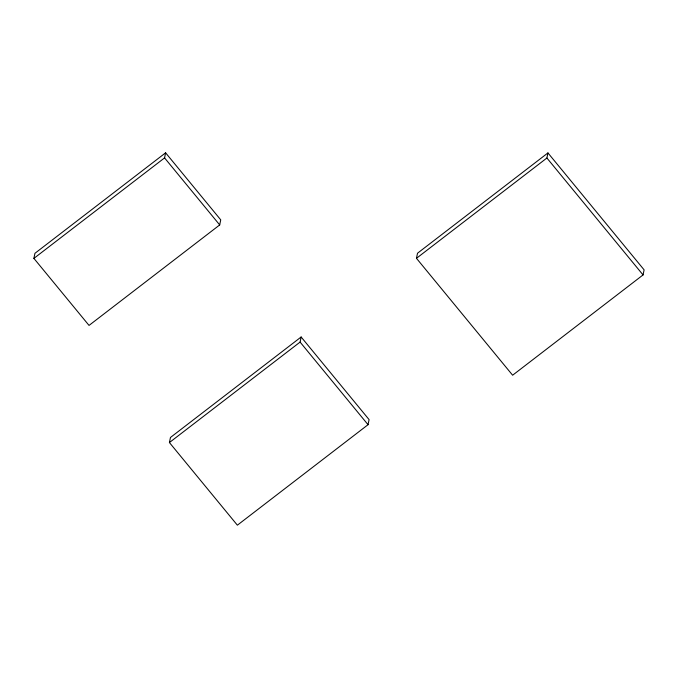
<?xml version="1.0" encoding="UTF-8"?>
<svg xmlns="http://www.w3.org/2000/svg" width="678" height="678" viewBox="0 0 678 678"><rect width="100%" height="100%" fill="white"/><g stroke="black" fill="none" stroke-linecap="round" stroke-linejoin="round"><path stroke-width="1.02" d="M33.9 258.386L34.942 253.301L165.61 152.821L220.74 219.85L219.697 224.935L89.03 325.415L33.9 258.386L164.568 157.906L165.61 152.821M169.424 442.556L170.466 437.471L301.134 336.991L369.086 419.614L368.044 424.699L237.376 525.179L169.424 442.556L300.091 342.076L301.134 336.991M416.47 258.31L417.512 253.225L547.943 152.923L644.1 269.844L643.058 274.929L512.627 375.222L416.47 258.31L546.9 158.008L547.943 152.923M546.9 158.008L643.058 274.929M164.568 157.906L219.697 224.935M300.091 342.076L368.044 424.699"/></g></svg>
